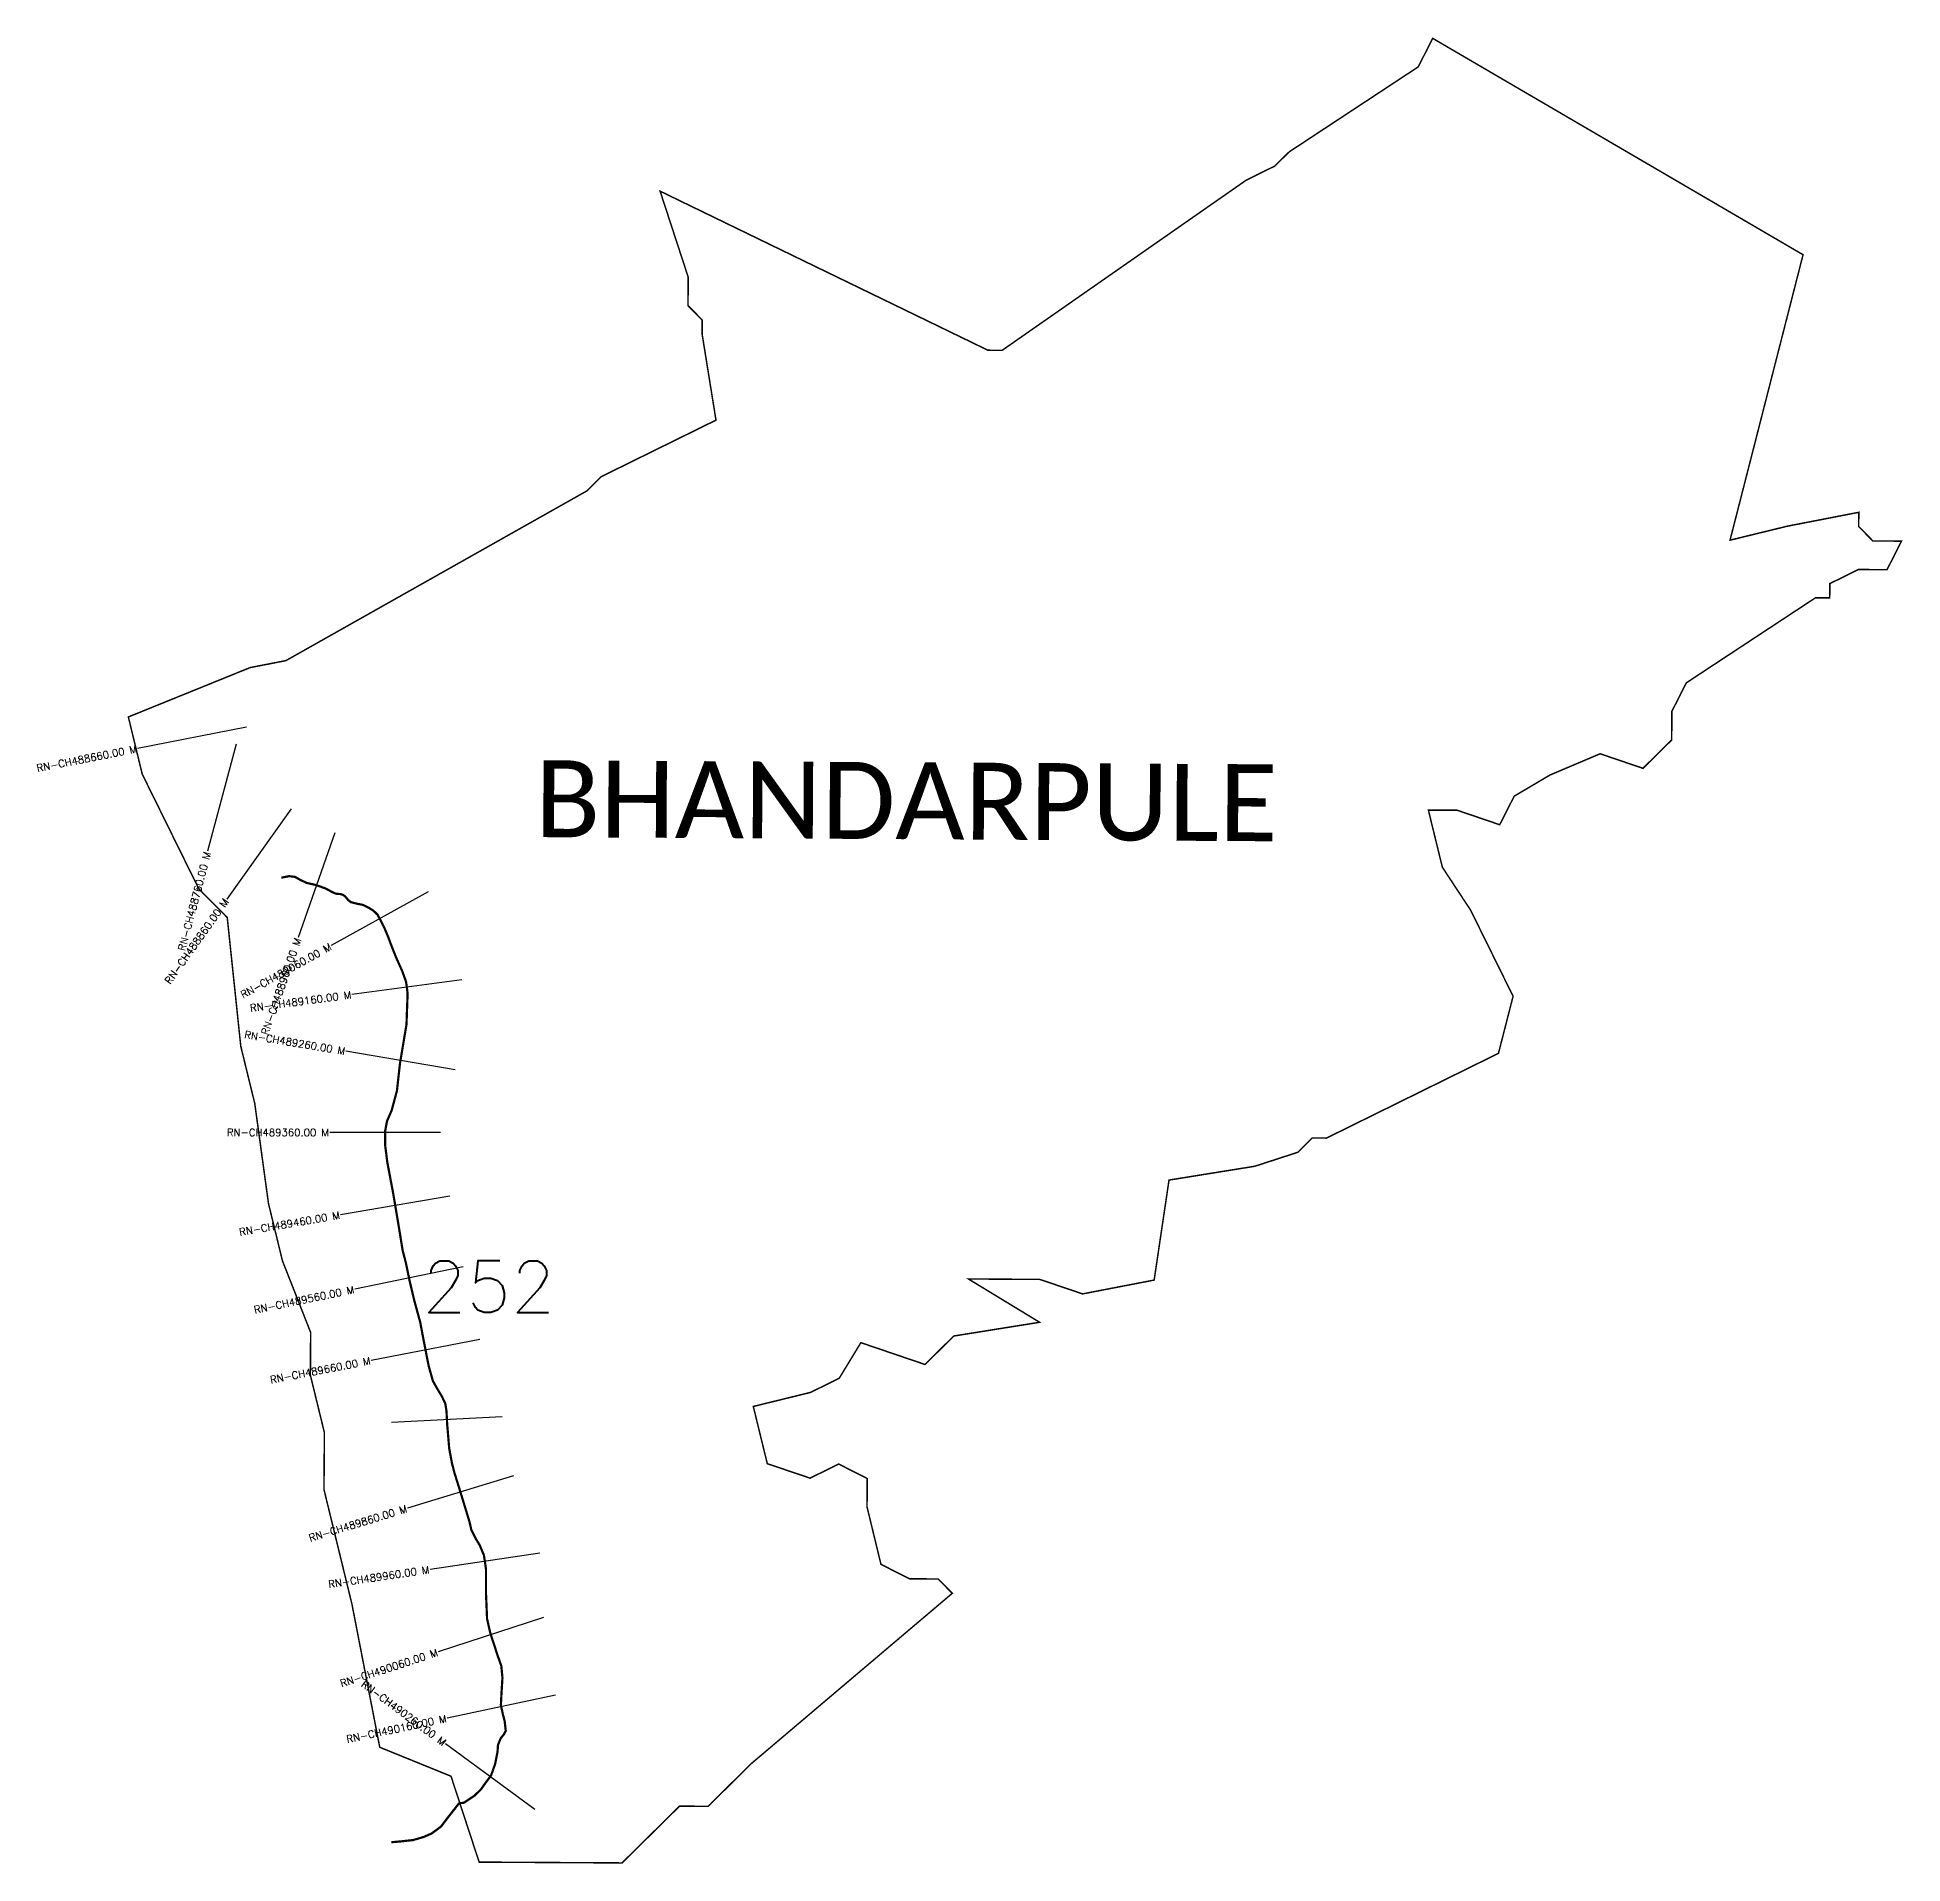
# Model space of a CAD drawing. Header units: metres. Extents: x 315586 to 318110, y 1893428 to 1895899.
import ezdxf
from ezdxf.enums import TextEntityAlignment as Align

# ---------------------------------------------------------------- set-up
doc = ezdxf.new("R2010")
doc.units = ezdxf.units.M
for name, color, linetype in [('CS', 134, 'Continuous'), ('CSMark', 6, 'Continuous'), ('NATURALLY PROTECTED', 3, 'Continuous'), ('VILLAGE NAME', 250, 'Continuous')]:
    doc.layers.add(name, color=color, linetype=linetype)
doc.styles.get("Standard").update_dxf_attribs({"font": 'simplex.shx'})

msp = doc.modelspace()

# ---------------------------------------------------------------- linework, layer by layer
at = {"color": 6, "const_width": 2, "flags": 128}
msp.add_lwpolyline([(315709.5, 1894979.4), (315874.2, 1895046.2), (315922.6, 1895055.6), (316329.9, 1895285.3), (316349.4, 1895304.6), (316504.5, 1895381), (316485.8, 1895497.1), (316485.9, 1895516.5), (316466.7, 1895535.9), (316466.9, 1895574.6), (316428.9, 1895690.8), (316872.4, 1895475.6), (316891.7, 1895475.5), (317221.7, 1895705.6), (317260.5, 1895724.8), (317280, 1895744), (317454.6, 1895859), (317474.1, 1895897.6), (317975.2, 1895604.8), (317876.4, 1895218.6), (317953.8, 1895237.5), (318050.6, 1895256.3), (318050.5, 1895237), (318069.7, 1895217.5), (318108.4, 1895217.3), (318088.8, 1895178.7), (318050.1, 1895178.9), (318011.4, 1895159.8), (318011.3, 1895140.5), (317991.9, 1895140.6), (317817.3, 1895025.6), (317797.7, 1894987), (317797.5, 1894948.3), (317758.6, 1894909.9), (317700.7, 1894929.6), (317632.9, 1894900.9), (317584.4, 1894872.2), (317564.8, 1894833.6), (317506.9, 1894853.3), (317468.3, 1894853.3), (317487.2, 1894776.1), (317525.5, 1894717.9), (317582.9, 1894601.5), (317563.1, 1894524.3), (317330.4, 1894409.6), (317311.1, 1894409.7), (317291.6, 1894390.4), (317233.5, 1894371.5), (317117.4, 1894352.8), (317097.3, 1894217.5), (317000.5, 1894198.8), (316942.6, 1894218.4), (316846, 1894219), (316942.3, 1894160.4), (316826.2, 1894141.8), (316787.3, 1894103.3), (316700.5, 1894132.8), (316671.2, 1894084.6), (316632.4, 1894065.5), (316555, 1894046.5), (316573.9, 1893969.1), (316631.8, 1893949.5), (316670.5, 1893968.6), (316709.1, 1893949), (316708.9, 1893910.4), (316727.7, 1893832.9), (316766.3, 1893813.3), (316805, 1893813.1), (316824.2, 1893793.7), (316552.2, 1893563.2), (316493.9, 1893505.5), (316455.2, 1893505.7), (316377.4, 1893428.9), (316184.1, 1893430), (316146, 1893546.2), (316049.6, 1893585.4), (316012, 1893779), (315974.2, 1893933.9), (315974.7, 1894011.2), (315955.8, 1894088.7), (315956.1, 1894146.7), (315918, 1894243.5), (315899.1, 1894321), (315880.5, 1894456.5), (315861.6, 1894533.9), (315843.3, 1894708), (315804.8, 1894746.9), (315728.3, 1894902), (315709.5, 1894979.4)], dxfattribs=at)
at = {"layer": 'CS'}
for p, q in [((315869.2, 1894965.7), (315722, 1894936.7)), ((315855.2, 1894942.7), (315816.8, 1894797.7)), ((315929.6, 1894855.1), (315842.6, 1894732.9)), ((315988.7, 1894822.5), (315939.4, 1894680.9)), ((316115.1, 1894742.9), (315984, 1894670)), ((316160.5, 1894623.7), (316011.9, 1894603.8)), ((316151.6, 1894502.1), (316003.7, 1894527)), ((316131.9, 1894417.3), (315981.9, 1894417.3)), ((316144.4, 1894331.2), (315996.6, 1894305.8)), ((316162.6, 1894235.5), (316015.7, 1894205.1)), ((316185.2, 1894137.1), (316037.9, 1894108.7)), ((316215.4, 1894032.6), (316065.6, 1894024.6)), ((316230.5, 1893952.7), (316087, 1893908.8)), ((316266, 1893848), (316117.6, 1893826)), ((316271.2, 1893761.1), (316128.6, 1893714.4)), ((316287.4, 1893655.7), (316140.6, 1893624.8)), ((316259.3, 1893501), (316138.5, 1893590))]:
    msp.add_line(p, q, dxfattribs=at)
at = {"layer": 'NATURALLY PROTECTED', "const_width": 3, "flags": 128}
msp.add_lwpolyline([(315916.5, 1894761.9), (315916.6, 1894761.9), (315921.7, 1894763), (315927, 1894764), (315935, 1894763), (315942.9, 1894758.5), (315951.1, 1894754.8), (315963, 1894752.1), (315975.7, 1894747.6), (315986.6, 1894741.9), (315990.2, 1894740.3), (315994.3, 1894739.9), (315996.9, 1894739.7), (315999.7, 1894738.8), (316002.8, 1894736.7), (316007, 1894731.6), (316010.4, 1894728.9), (316016.4, 1894727.3), (316025.9, 1894725.3), (316028.6, 1894724.4), (316034.6, 1894721.3), (316041, 1894717.3), (316046.5, 1894712.1), (316050, 1894705.7), (316055.5, 1894694.9), (316061, 1894681.8), (316064.7, 1894671.8), (316071.3, 1894655.1), (316080.2, 1894635.1), (316085.3, 1894620.8), (316087.3, 1894605.4), (316085.8, 1894563.4), (316077, 1894510.8), (316072.9, 1894473.8), (316065.7, 1894447), (316059.4, 1894432.5), (316056.9, 1894418.8), (316056.9, 1894400.2), (316059.9, 1894376.5), (316067.4, 1894336.9), (316074.2, 1894296.9), (316080.6, 1894257.6), (316085.1, 1894240.2), (316090, 1894216.5), (316096.4, 1894189.6), (316104.3, 1894160.7), (316108.2, 1894140.2), (316115.8, 1894101.2), (316121.6, 1894080.8), (316127.8, 1894069.9), (316133.8, 1894059.9), (316138.3, 1894050.5), (316139.9, 1894040.3), (316140.8, 1894022.8), (316143.6, 1893989.6), (316147.2, 1893970.2), (316150.6, 1893956.9), (316158.7, 1893931), (316164.3, 1893912.6), (316169.2, 1893896.4), (316171.1, 1893890.2), (316173.5, 1893879.6), (316179.5, 1893867.6), (316184.8, 1893858.9), (316190.6, 1893845.1), (316193.3, 1893826.7), (316193.3, 1893794.8), (316194.8, 1893759.3), (316199.1, 1893740.2), (316209, 1893709.8), (316214.1, 1893695.4), (316215.6, 1893679.4), (316214.1, 1893654.6), (316213.5, 1893642.6), (316215.9, 1893631.1), (316218.6, 1893620.9), (316220.1, 1893607.6), (316217.7, 1893603.1), (316213.2, 1893597.4), (316209.6, 1893588.7), (316209, 1893579.6), (316205.7, 1893562.8), (316200.3, 1893547.4), (316193.2, 1893537.8), (316186.2, 1893528), (316177.4, 1893519.6), (316163.5, 1893510.3), (316160.3, 1893510), (316156.4, 1893509), (316153.6, 1893505.4), (316141.3, 1893489.7), (316132.5, 1893478.1), (316120.1, 1893468.9), (316109, 1893464), (316094.5, 1893459.8), (316077.9, 1893458), (316065.4, 1893456.9)], dxfattribs=at)

# ---------------------------------------------------------------- texts
at = {"insert": (316107.1, 1894243.6), "char_height": 70, "attachment_point": 1}
msp.add_mtext_dynamic_manual_height_columns('252', width=95.172, gutter_width=1, heights=[0], dxfattribs=at)
at = {"layer": 'CSMark'}
for s, rotation, p in [('RN-CH488660.00 M', 11.1441, (315721, 1894936.5)), ('RN-CH488760.00 M', 75.1796, (315816.6, 1894796.7)), ('RN-CH488860.00 M', 54.5572, (315842, 1894732.1)), ('RN-CH489060.00 M', 29.0495, (315983.1, 1894669.6)), ('RN-CH488960.00 M', 70.7923, (315939, 1894679.9)), ('RN-CH489160.00 M', 7.6328, (316010.9, 1894603.7)), ('RN-CH489260.00 M', 350.4657, (316002.7, 1894527.1)), ('RN-CH489460.00 M', 9.7691, (315995.6, 1894305.6)), ('RN-CH489560.00 M', 11.662, (316014.8, 1894204.9)), ('RN-CH489660.00 M', 10.9236, (316036.9, 1894108.5)), ('RN-CH489860.00 M', 17.027, (316086.1, 1893908.5)), ('RN-CH489960.00 M', 8.407, (316116.6, 1893825.9)), ('RN-CH490060.00 M', 18.1233, (316127.6, 1893714.1)), ('RN-CH490260.00 M', 323.63, (316137.7, 1893590.6)), ('RN-CH490160.00 M', 11.9131, (316139.7, 1893624.5))]:
    msp.add_text(s, height=10, rotation=rotation, dxfattribs=at).set_placement(p, align=Align.MIDDLE_RIGHT)
msp.add_text('RN-CH489360.00 M', height=10, dxfattribs=at).set_placement((315980.9, 1894417.3), align=Align.MIDDLE_RIGHT)
at = {"layer": 'VILLAGE NAME', "insert": (316260, 1894920.9), "char_height": 104.042, "attachment_point": 1, "rotation": 359.6762}
msp.add_mtext_dynamic_manual_height_columns('{\\fCalibri|b0|i0|c0|p34;BHANDARPULE}', width=1198.8, gutter_width=520.2, heights=[105.8], dxfattribs=at)

doc.saveas('drawing.dxf')
